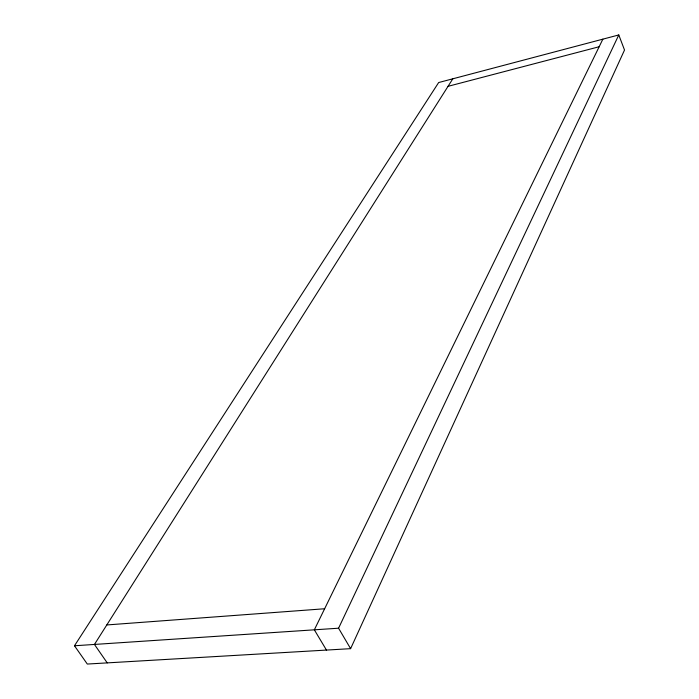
<?xml version="1.0" encoding="UTF-8"?>
<svg xmlns="http://www.w3.org/2000/svg" width="699" height="699" viewBox="0 0 699 699"><rect width="100%" height="100%" fill="white"/><g stroke="black" fill="none" stroke-linecap="round" stroke-linejoin="round"><path stroke-width="1.05" d="M350.61 648.663L624.522 50.031L618.781 34.95L438.657 82.543L74.478 645.771L87.305 664.05L350.61 648.663L338.578 628.209L618.781 34.95M602.87 39.153L314.34 629.825L326.459 650.07M452.812 78.804L94.444 644.443L107.227 662.888M448.05 86.326L599.165 46.737M106.798 624.95L324.624 608.759M74.478 645.771L338.578 628.209"/></g></svg>
